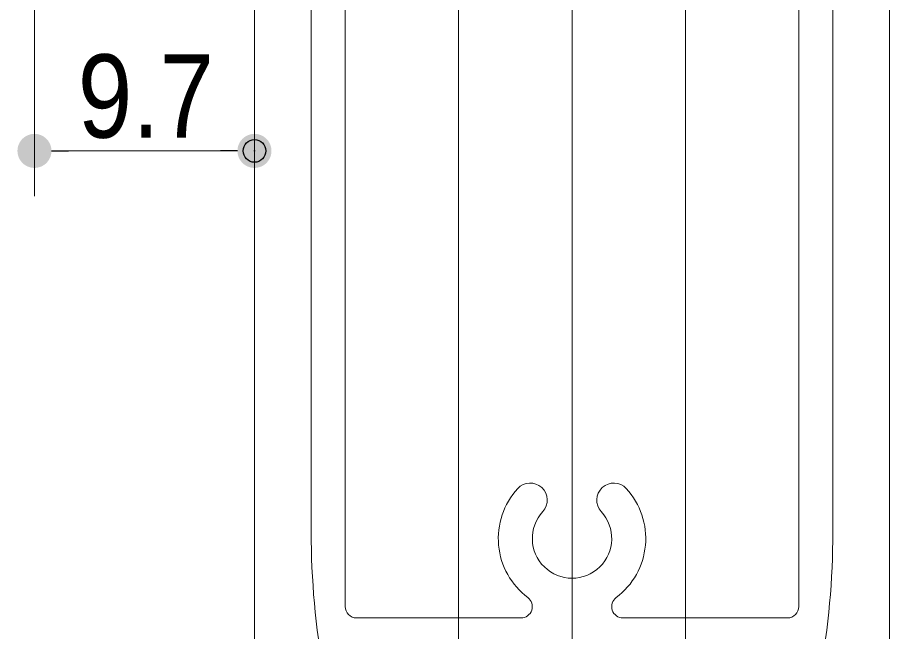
# Model space of a CAD drawing. Units: millimetres, scale not verified. Extents: x -6062 to 6062, y -3045 to 3045.
# Drawn here: x 702.2 to 1086.7, y 5 to 275.6 of the extents above; entities that cross this region are included whole.
import ezdxf
from ezdxf.enums import TextEntityAlignment as Align

# ---------------------------------------------------------------- set-up
doc = ezdxf.new("R2010")
doc.units = ezdxf.units.MM
doc.header["$LTSCALE"] = 20
doc.header["$PDMODE"] = 32
doc.header["$PDSIZE"] = 10
for name, color, linetype, lineweight in [('0-1_3一般', 7, 'Continuous', 15), ('0-2_2寸法-1', 7, 'Continuous', 15), ('0-3_0', 7, 'Continuous', 25)]:
    doc.layers.add(name, color=color, linetype=linetype, lineweight=lineweight)
doc.layers.add('0-4_Defpoints', color=7, linetype='Continuous')
doc.styles.add('ＭＳ Ｐゴシック', font='')
doc.styles.get('ＭＳ Ｐゴシック').set_extended_font_data('MS PGothic')

# ---------------------------------------------------------------- blocks, each defined once
blk = doc.blocks.new('グループ-40')
at = {"layer": '0-1_3一般', "lineweight": 5}
for p, q in [((54683.9, 11128.5), (54683.9, -2871.5)), ((52383.9, 10820.4), (52383.9, 980)), ((56983.9, 10820.4), (56983.9, 980)), ((52683.9, 7385.4), (52683.9, 320.4)), ((56683.9, 7385.4), (56683.9, 320.4)), ((54233.9, 220.4), (52783.9, 220.4)), ((56583.9, 220.4), (55133.9, 220.4))]:
    blk.add_line(p, q, dxfattribs=at)
for centre, radius, start, end in [((54315.5, 1258.5), 150, 317.4576, 137.4576), ((55052.3, 1258.5), 150, 42.5424, 222.5424), ((54683.9, 920.4), 650, 137.4576, 233.1301), ((54683.9, 920.4), 650, 306.8699, 42.5424), ((54683.9, 920.4), 350, 137.4576, 42.5424), ((59383.9, 980), 7000, 180, 200.66323), ((49983.9, 980), 7000, 339.33677, 0), ((54233.9, 320.4), 100, 270, 53.1301), ((55133.9, 320.4), 100, 126.8699, 270), ((52783.9, 320.4), 100, 180, 270), ((56583.9, 320.4), 100, 270, 0)]:
    blk.add_arc(centre, radius, start, end, dxfattribs=at)
blk = doc.blocks.new('グループ-49')
at = {"layer": '0-1_3一般', "lineweight": 5}
for p, q in [((51883.9, -41100), (51883.9, 10920.4)), ((53683.9, -41100), (53683.9, 10920.4)), ((55683.9, 10920.4), (55683.9, -41100)), ((57483.9, 10920.4), (57483.9, -41100))]:
    blk.add_line(p, q, dxfattribs=at)
blk = doc.blocks.new('グループ-55')
at = {"layer": '0-1_3一般', "lineweight": 5}
blk.add_line((54683.9, 2880.4), (54683.9, -4679.6), dxfattribs=at)
blk = doc.blocks.new('グループ-57')
at = {"layer": '0-1_3一般'}
for name in ['グループ-40', 'グループ-49', 'グループ-55']:
    blk.add_blockref(name, (0, 0), dxfattribs=at)
blk = doc.blocks.new('_Dot')
at = {"layer": '0-3_0'}
blk.add_line((-10, 0), (-20, 0), dxfattribs=at)
for points in [[(0, 0), (-8.76, 4.82), (-8.09, 5.88)], [(0, 0), (-8.09, 5.88), (-7.29, 6.85)], [(0, 0), (-7.29, 6.85), (-6.37, 7.71)], [(0, 0), (-6.37, 7.71), (-5.36, 8.44)], [(0, 0), (-5.36, 8.44), (-4.26, 9.05)], [(0, 0), (-4.26, 9.05), (-3.09, 9.51)], [(0, 0), (-3.09, 9.51), (-1.87, 9.82)], [(0, 0), (-1.87, 9.82), (-0.63, 9.98)], [(0, 0), (-0.63, 9.98), (0.63, 9.98)], [(0, 0), (0.63, 9.98), (1.87, 9.82)], [(0, 0), (1.87, 9.82), (3.09, 9.51)], [(0, 0), (3.09, 9.51), (4.26, 9.05)], [(0, 0), (4.26, 9.05), (5.36, 8.44)], [(0, 0), (5.36, 8.44), (6.37, 7.71)], [(0, 0), (6.37, 7.71), (7.29, 6.85)], [(0, 0), (7.29, 6.85), (8.09, 5.88)], [(0, 0), (8.09, 5.88), (8.76, 4.82)], [(0, 0), (-10, 0), (-9.92, 1.25)], [(0, 0), (-9.92, -1.25), (-10, 0)], [(0, 0), (-9.92, 1.25), (-9.69, 2.49)], [(0, 0), (-9.69, -2.49), (-9.92, -1.25)], [(0, 0), (-9.69, 2.49), (-9.3, 3.68)], [(0, 0), (-9.3, -3.68), (-9.69, -2.49)], [(0, 0), (-9.3, 3.68), (-8.76, 4.82)], [(0, 0), (-8.76, -4.82), (-9.3, -3.68)], [(0, 0), (-8.09, -5.88), (-8.76, -4.82)], [(0, 0), (-7.29, -6.85), (-8.09, -5.88)], [(0, 0), (-6.37, -7.71), (-7.29, -6.85)], [(0, 0), (-5.36, -8.44), (-6.37, -7.71)], [(0, 0), (-4.26, -9.05), (-5.36, -8.44)], [(0, 0), (-3.09, -9.51), (-4.26, -9.05)], [(0, 0), (-1.87, -9.82), (-3.09, -9.51)], [(0, 0), (-0.63, -9.98), (-1.87, -9.82)], [(0, 0), (0.63, -9.98), (-0.63, -9.98)], [(0, 0), (8.76, 4.82), (9.3, 3.68)], [(0, 0), (9.3, 3.68), (9.69, 2.49)], [(0, 0), (9.69, 2.49), (9.92, 1.25)], [(0, 0), (9.92, 1.25), (10, 0)], [(0, 0), (1.87, -9.82), (0.63, -9.98)], [(0, 0), (3.09, -9.51), (1.87, -9.82)], [(0, 0), (4.26, -9.05), (3.09, -9.51)], [(0, 0), (5.36, -8.44), (4.26, -9.05)], [(0, 0), (6.37, -7.71), (5.36, -8.44)], [(0, 0), (7.29, -6.85), (6.37, -7.71)], [(0, 0), (8.09, -5.88), (7.29, -6.85)], [(0, 0), (8.76, -4.82), (8.09, -5.88)], [(0, 0), (9.3, -3.68), (8.76, -4.82)], [(0, 0), (9.69, -2.49), (9.3, -3.68)], [(0, 0), (9.92, -1.25), (9.69, -2.49)], [(0, 0), (10, 0), (9.92, -1.25)]]:
    blk.add_solid(points, dxfattribs=at)

msp = doc.modelspace()

# ---------------------------------------------------------------- linework, layer by layer
at = {"layer": '0-2_2寸法-1'}
for p, q in [((709.69, 350.99), (709.69, 196.8)), ((724.7, 216.8), (791.69, 216.8)), ((806.69, 196.8), (806.89, 196.8))]:
    msp.add_line(p, q, dxfattribs=at)
at = {"layer": '0-4_Defpoints'}
msp.add_point((806.69, 216.8), dxfattribs=at)

# ---------------------------------------------------------------- block references
at = {"layer": '0-1_3一般', "xscale": 0.05, "yscale": 0.05}
msp.add_blockref('グループ-57', (-1787.5, 0), dxfattribs=at)
at = {"layer": '0-2_2寸法-1', "xscale": 0.7503418, "yscale": 0.7503418, "rotation": 180}
msp.add_blockref('_Dot', (709.69, 216.8), dxfattribs=at)
at = {"layer": '0-2_2寸法-1', "xscale": 0.7503418, "yscale": 0.7503418}
msp.add_blockref('_Dot', (806.69, 216.8), dxfattribs=at)

# ---------------------------------------------------------------- texts
at = {"layer": '0-2_2寸法-1', "style": 'ＭＳ Ｐゴシック', "width": 0.9}
msp.add_text('9.7', height=36.69, dxfattribs=at).set_placement((728.8, 211.62), align=Align.BOTTOM_LEFT)

doc.saveas('drawing.dxf')
